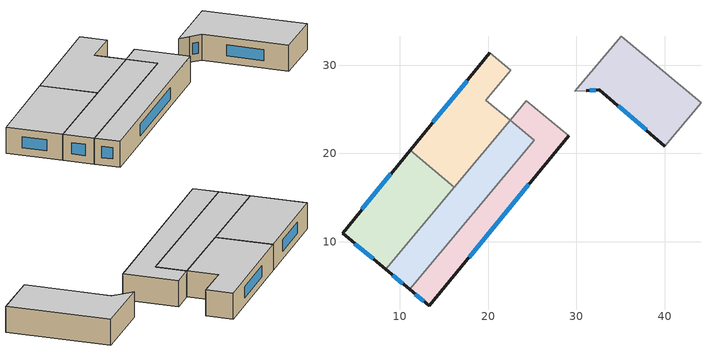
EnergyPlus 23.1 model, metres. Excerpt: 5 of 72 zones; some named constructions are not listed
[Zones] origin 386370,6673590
b6c2b036ed2bfa67_F0_dwelling_10
 floor ground (EU_floor_Construction): 44.09,25.72 40.01,20.84 32.61,27.21 31.09,27.11 29.84,27.02 35.05,33.27 z0
 wall outside (EU_wall_Construction): 31.09,27.11 32.61,27.21 40.01,20.84 z0:3
 wall to b6c2b036ed2bfa67_F0_dwelling_8 (EU_wall_Construction): 44.09,25.72 35.05,33.27 z0:3
 wall adiabatic (EU_wall_Construction): 40.01,20.84 44.09,25.72 z0:3
 wall to b6c2b036ed2bfa67_F0_dwelling_6 (EU_wall_Construction): 35.05,33.27 29.84,27.02 31.09,27.11 z0:3
 window (EU_Window_Construction): 31.53,27.14 32.17,27.18 / 34.72,25.39 37.9,22.66 z0.86:2.14
 ceiling to b6c2b036ed2bfa67_F1_dwelling_10 (EU_floor_Construction): 40.01,20.84 44.09,25.72 35.05,33.27 29.84,27.02 31.09,27.11 32.61,27.21 z3
b6c2b036ed2bfa67_F0_dwelling_3
 floor ground (EU_floor_Construction): 22.58,29.41 19.77,26.04 22.49,23.76 16.19,16.21 11.2,20.37 20.2,31.4 z0
 wall outside (EU_wall_Construction): 20.2,31.4 11.2,20.37 z0:3
 wall to b6c2b036ed2bfa67_F0_dwelling_2 (EU_wall_Construction): 22.58,29.41 20.2,31.4 z0:3
 wall to b6c2b036ed2bfa67_F0_dwelling_5 (EU_wall_Construction): 11.2,20.37 16.19,16.21 z0:3
 wall to b6c2b036ed2bfa67_F0_dwelling_4 (EU_wall_Construction): 22.49,23.76 19.77,26.04 22.58,29.41 z0:3
 wall to b6c2b036ed2bfa67_F0_dwelling_7 (EU_wall_Construction): 16.19,16.21 22.49,23.76 z0:3
 window (EU_Window_Construction): 17.63,28.25 13.77,23.52 z0.86:2.14
 ceiling to b6c2b036ed2bfa67_F1_dwelling_3 (EU_floor_Construction): 16.19,16.21 22.49,23.76 19.77,26.04 22.58,29.41 20.2,31.4 11.2,20.37 z3
b6c2b036ed2bfa67_F0_dwelling_5
 floor ground (EU_floor_Construction): 16.19,16.21 8.42,6.9 3.53,10.98 11.2,20.37 z0
 wall outside (EU_wall_Construction): 11.2,20.37 3.53,10.98 8.42,6.9 z0:3
 wall to b6c2b036ed2bfa67_F0_dwelling_7 (EU_wall_Construction): 8.42,6.9 16.19,16.21 z0:3
 window (EU_Window_Construction): 9.01,17.69 5.72,13.66 / 4.93,9.81 7.02,8.07 z0.86:2.14
 ceiling to b6c2b036ed2bfa67_F1_dwelling_5 (EU_floor_Construction): 8.42,6.9 16.19,16.21 11.2,20.37 3.53,10.98 z3
b6c2b036ed2bfa67_F0_dwelling_7
 floor ground (EU_floor_Construction): 22.49,23.76 19.77,26.04 25.22,21.49 11.15,4.62 8.42,6.9 z0
 wall outside (EU_wall_Construction): 8.42,6.9 11.15,4.62 z0:3
 wall to b6c2b036ed2bfa67_F0_dwelling_9 (EU_wall_Construction): 11.15,4.62 25.22,21.49 22.49,23.76 z0:3
 wall adiabatic (EU_wall_Construction): 19.77,26.04 22.49,23.76 19.77,26.04 z0:3
 window (EU_Window_Construction): 9.2,6.25 10.37,5.27 z0.86:2.14
 ceiling to b6c2b036ed2bfa67_F1_dwelling_7 (EU_floor_Construction): 11.15,4.62 25.22,21.49 19.77,26.04 22.49,23.76 8.42,6.9 z3
b6c2b036ed2bfa67_F0_dwelling_9
 floor ground (EU_floor_Construction): 29.13,21.99 13.37,2.77 11.15,4.62 25.22,21.49 22.49,23.76 24.34,25.98 z0
 wall outside (EU_wall_Construction): 11.15,4.62 13.37,2.77 29.13,21.99 z0:3
 wall to b6c2b036ed2bfa67_F0_dwelling_6 (EU_wall_Construction): 29.13,21.99 24.34,25.98 z0:3
 wall to b6c2b036ed2bfa67_F0_dwelling_4 (EU_wall_Construction): 24.34,25.98 22.49,23.76 z0:3
 window (EU_Window_Construction): 17.87,8.26 24.63,16.5 / 11.78,4.09 12.74,3.3 z0.86:2.14
 ceiling to b6c2b036ed2bfa67_F1_dwelling_9 (EU_floor_Construction): 13.37,2.77 29.13,21.99 24.34,25.98 22.49,23.76 25.22,21.49 11.15,4.62 z3
[SCHEDULE:FILE] Column Number=1; Rows to Skip at Top=0; Number of Hours of Data=8760; Column Separator=Comma; Interpolate to Timestep=No; Minutes per Item=60; Adjust Schedule for Daylight Savings=Yes
Name | File
EU_Step8_GainSchedule_b6c2b036ed2bfa67_F3_dwelling_9_f000 | ../../schedules/b6c2b036ed2bfa67/b6c2b036ed2bfa67_F3_dwelling_9_f000_gain.csv
EU_Step8_GainSchedule_b6c2b036ed2bfa67_F4_dwelling_0_f000 | ../../schedules/b6c2b036ed2bfa67/b6c2b036ed2bfa67_F4_dwelling_0_f000_gain.csv
EU_Step8_GainSchedule_b6c2b036ed2bfa67_F4_dwelling_1_f000 | ../../schedules/b6c2b036ed2bfa67/b6c2b036ed2bfa67_F4_dwelling_1_f000_gain.csv
EU_Step8_GainSchedule_b6c2b036ed2bfa67_F4_dwelling_2_f000 | ../../schedules/b6c2b036ed2bfa67/b6c2b036ed2bfa67_F4_dwelling_2_f000_gain.csv
EU_Step8_GainSchedule_b6c2b036ed2bfa67_F4_dwelling_3_f000 | ../../schedules/b6c2b036ed2bfa67/b6c2b036ed2bfa67_F4_dwelling_3_f000_gain.csv
EU_Step8_GainSchedule_b6c2b036ed2bfa67_F4_dwelling_4_f000 | ../../schedules/b6c2b036ed2bfa67/b6c2b036ed2bfa67_F4_dwelling_4_f000_gain.csv
EU_Step8_GainSchedule_b6c2b036ed2bfa67_F4_dwelling_5_f000 | ../../schedules/b6c2b036ed2bfa67/b6c2b036ed2bfa67_F4_dwelling_5_f000_gain.csv
EU_Step8_GainSchedule_b6c2b036ed2bfa67_F4_dwelling_6_f000 | ../../schedules/b6c2b036ed2bfa67/b6c2b036ed2bfa67_F4_dwelling_6_f000_gain.csv
EU_Step8_GainSchedule_b6c2b036ed2bfa67_F4_dwelling_7_f000 | ../../schedules/b6c2b036ed2bfa67/b6c2b036ed2bfa67_F4_dwelling_7_f000_gain.csv
EU_Step8_GainSchedule_b6c2b036ed2bfa67_F4_dwelling_8_f000 | ../../schedules/b6c2b036ed2bfa67/b6c2b036ed2bfa67_F4_dwelling_8_f000_gain.csv
EU_Step8_GainSchedule_b6c2b036ed2bfa67_F4_dwelling_9_f000 | ../../schedules/b6c2b036ed2bfa67/b6c2b036ed2bfa67_F4_dwelling_9_f000_gain.csv
